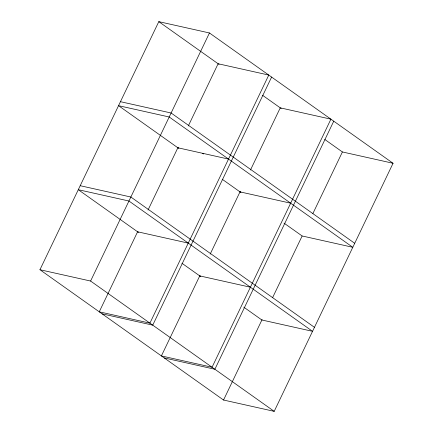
<?xml version="1.0" encoding="UTF-8"?>
<svg xmlns="http://www.w3.org/2000/svg" width="433" height="433" viewBox="0 0 433 433"><rect width="100%" height="100%" fill="white"/><g stroke="black" fill="none" stroke-linecap="round" stroke-linejoin="round"><path stroke-width="0.65" d="M39.944 269.727L158.803 21.65L209.458 32.968L393.056 163.273L274.197 411.35L223.542 400.032L39.944 269.727L90.6 281.044L274.197 411.35M90.6 281.044L209.458 32.968M137.802 231.368L99.254 311.825L149.915 323.142L268.774 75.066L218.113 63.748L188.328 125.916M148.026 210.032L178.104 147.252M271.605 77.074L152.746 325.151L102.085 313.833M199.949 275.469L161.395 355.926L212.056 367.244L330.915 119.167L280.254 107.849L250.469 170.023M210.167 254.139L240.25 191.354M333.746 121.175L214.887 369.252L164.226 357.934M223.542 400.032L262.089 319.576M272.601 297.633L302.099 236.066M312.902 213.518L342.4 151.956L393.056 163.273M120.455 101.685L171.116 113.002L354.714 243.303M177.86 147.767L228.516 159.09M240.001 191.873L290.657 203.191M80.197 185.703L130.858 197.026L314.455 327.326M137.602 231.79L188.263 243.108M199.743 275.897L250.404 287.214M158.803 21.65L219.055 64.414M262.452 95.217L281.201 108.521M324.755 139.431L342.4 151.956M202.682 153.314L203.624 153.986M178.802 148.438L118.545 105.674L169.206 116.991L352.803 247.297L302.142 235.974L284.016 223.114M222.194 179.235L240.943 192.544M138.544 232.461L78.286 189.697L128.947 201.015L312.545 331.315L261.884 319.998L243.763 307.138M181.941 263.259L200.685 276.563"/></g></svg>
